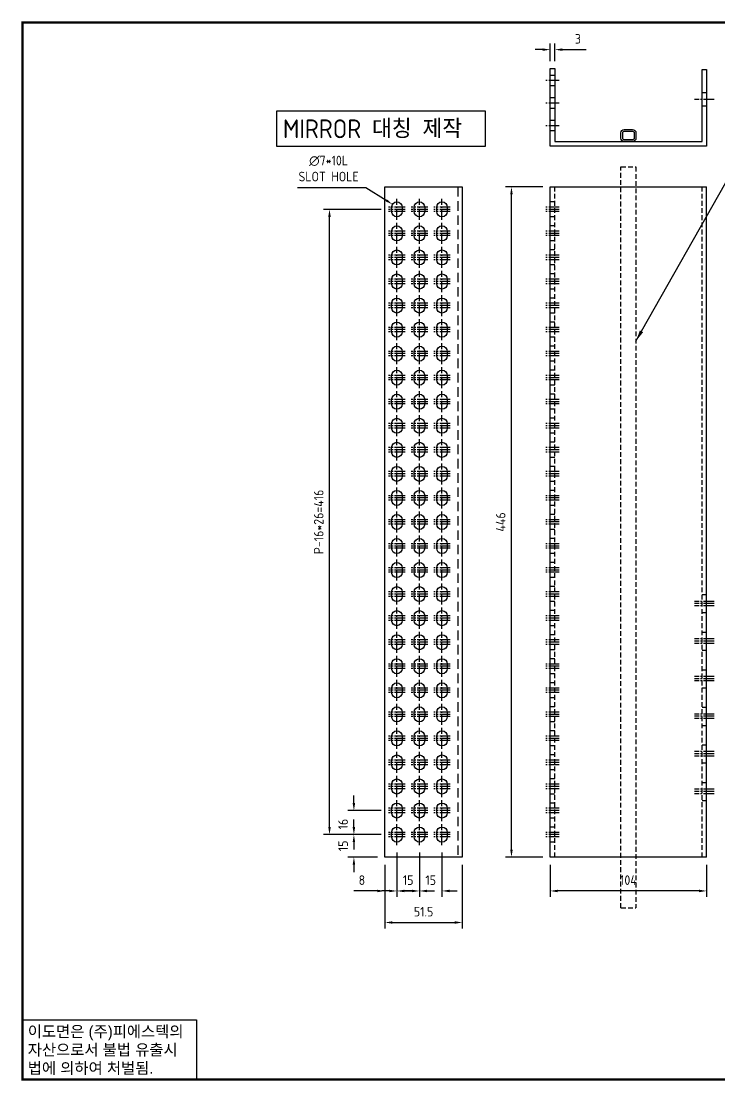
# Model space of a CAD drawing. Header units: millimetres. Extents: x 282 to 14566, y -4134 to 5341.
# Drawn here: x 10669 to 11133, y -353 to 352 of the extents above; entities that cross this region are included whole.
import ezdxf
from ezdxf.enums import TextEntityAlignment as Align

# ---------------------------------------------------------------- set-up
doc = ezdxf.new("R2010")
doc.units = ezdxf.units.MM
for name, pattern in [('CENTER1', [10, 7, -1, 1, -1]), ('HIDDEN', [9.525, 6.35, -3.175]), ('HIDDEN2', [4.7625, 3.175, -1.5875])]:
    doc.linetypes.add(name, pattern=pattern)
doc.layers.add('FORMAT-1', color=7, linetype='Continuous')
doc.styles.add('h1', font='')
doc.styles.add('HAN', font='')
doc.styles.get("Standard").update_dxf_attribs({"font": 'ISOCP.SHX', "bigfont": 'WHGTXT.SHX'})
doc.styles.get('h1').set_extended_font_data('New Gulim')
doc.styles.get('HAN').set_extended_font_data('GulimChe')
doc.dimstyles.new('PS-2', dxfattribs={"dimscale": 2, "dimtxt": 3.2, "dimasz": 2.5, "dimexe": 2, "dimexo": 2.5, "dimgap": 2, "dimtad": 1, "dimtoh": 1, "dimrnd": 0.05, "dimzin": 12, "dimdsep": 46, "dimtxsty": 'Standard', "dimcen": 0, "dimclrt": 2, "dimazin": 3, "dimtfac": 1, "dimtofl": 0, "dimtmove": 0, "dimatfit": 3, "dimfxl": 0, "dimtolj": 1, "dimtzin": 0, "dimarcsym": 0})
doc.dimstyles.new('PS-3', dxfattribs={"dimscale": 3, "dimtxt": 3.2, "dimasz": 2.5, "dimexe": 2, "dimexo": 2.5, "dimgap": 2, "dimtad": 1, "dimtoh": 1, "dimrnd": 0.05, "dimzin": 12, "dimdsep": 46, "dimtxsty": 'Standard', "dimcen": 0, "dimclrt": 2, "dimazin": 3, "dimtfac": 1, "dimtofl": 0, "dimtmove": 0, "dimatfit": 3, "dimfxl": 0, "dimtolj": 1, "dimtzin": 0, "dimarcsym": 0})

# ---------------------------------------------------------------- blocks, each defined once
blk = doc.blocks.new('*D1601')
at = {"color": 0, "lineweight": -2}
for p, q in [((10933.71, -201.35), (10933.71, -230.84)), ((10948.71, -201.35), (10948.71, -230.84)), ((10928.71, -226.84), (10923.71, -226.84)), ((10953.71, -226.84), (10958.71, -226.84))]:
    blk.add_line(p, q, dxfattribs=at)
at = {"color": 0}
for points in [[(10928.71, -226.01), (10928.71, -227.68), (10933.71, -226.84)], [(10953.71, -226.01), (10953.71, -227.68), (10948.71, -226.84)]]:
    blk.add_solid(points, dxfattribs=at)
at = {"layer": 'DEFPOINTS', "color": 0}
for p in [(10933.71, -196.35), (10948.71, -196.35), (10933.71, -226.84)]:
    blk.add_point(p, dxfattribs=at)
at = {"color": 2, "insert": (10941.21, -219.64), "char_height": 6.4, "attachment_point": 5}
blk.add_mtext('\\A1;15', dxfattribs=at)
blk = doc.blocks.new('*D1602')
at = {"color": 0, "lineweight": -2}
for p, q in [((10918.71, -201.35), (10918.71, -230.84)), ((10933.71, -201.35), (10933.71, -230.84)), ((10913.71, -226.84), (10908.71, -226.84)), ((10938.71, -226.84), (10943.71, -226.84))]:
    blk.add_line(p, q, dxfattribs=at)
at = {"color": 0}
for points in [[(10913.71, -226.01), (10913.71, -227.68), (10918.71, -226.84)], [(10938.71, -226.01), (10938.71, -227.68), (10933.71, -226.84)]]:
    blk.add_solid(points, dxfattribs=at)
at = {"layer": 'DEFPOINTS', "color": 0}
for p in [(10918.71, -196.35), (10933.71, -196.35), (10918.71, -226.84)]:
    blk.add_point(p, dxfattribs=at)
at = {"color": 2, "insert": (10926.21, -219.64), "char_height": 6.4, "attachment_point": 5}
blk.add_mtext('\\A1;15', dxfattribs=at)
blk = doc.blocks.new('*D1603')
at = {"color": 0, "lineweight": -2}
for p, q in [((10910.71, -209.35), (10910.71, -251.83)), ((10962.21, -209.35), (10962.21, -251.83)), ((10915.71, -247.83), (10957.21, -247.83))]:
    blk.add_line(p, q, dxfattribs=at)
at = {"color": 0}
for points in [[(10915.71, -246.99), (10915.71, -248.66), (10910.71, -247.83)], [(10957.21, -246.99), (10957.21, -248.66), (10962.21, -247.83)]]:
    blk.add_solid(points, dxfattribs=at)
at = {"layer": 'DEFPOINTS', "color": 0}
for p in [(10910.71, -204.35), (10962.21, -204.35), (10962.21, -247.83)]:
    blk.add_point(p, dxfattribs=at)
at = {"color": 2, "insert": (10936.46, -240.63), "char_height": 6.4, "attachment_point": 5}
blk.add_mtext('\\A1;51.5', dxfattribs=at)
blk = doc.blocks.new('*D1578')
at = {"color": 0, "lineweight": -2}
for p, q in [((10890.11, -184.35), (10890.11, -179.35)), ((10908.21, -189.35), (10886.11, -189.35)), ((10905.71, -204.35), (10886.11, -204.35)), ((10890.11, -209.35), (10890.11, -214.35))]:
    blk.add_line(p, q, dxfattribs=at)
at = {"color": 0}
for points in [[(10889.27, -184.35), (10890.94, -184.35), (10890.11, -189.35)], [(10889.27, -209.35), (10890.94, -209.35), (10890.11, -204.35)]]:
    blk.add_solid(points, dxfattribs=at)
at = {"layer": 'DEFPOINTS', "color": 0}
for p in [(10890.11, -189.35), (10913.21, -189.35), (10910.71, -204.35)]:
    blk.add_point(p, dxfattribs=at)
at = {"color": 2, "insert": (10882.91, -196.85), "char_height": 6.4, "attachment_point": 5, "rotation": 90}
blk.add_mtext('\\A1;15', dxfattribs=at)
blk = doc.blocks.new('*D1579')
at = {"color": 0, "lineweight": -2}
for p, q in [((10890.11, -168.35), (10890.11, -163.35)), ((10908.21, -173.35), (10886.11, -173.35)), ((10908.21, -189.35), (10886.11, -189.35)), ((10890.11, -194.35), (10890.11, -199.35))]:
    blk.add_line(p, q, dxfattribs=at)
at = {"color": 0}
for points in [[(10889.27, -168.35), (10890.94, -168.35), (10890.11, -173.35)], [(10889.27, -194.35), (10890.94, -194.35), (10890.11, -189.35)]]:
    blk.add_solid(points, dxfattribs=at)
at = {"layer": 'DEFPOINTS', "color": 0}
for p in [(10890.11, -173.35), (10913.21, -173.35), (10913.21, -189.35)]:
    blk.add_point(p, dxfattribs=at)
at = {"color": 2, "insert": (10882.91, -182.35), "char_height": 6.4, "attachment_point": 5, "rotation": 90}
blk.add_mtext('\\A1;16', dxfattribs=at)
blk = doc.blocks.new('*D1580')
at = {"color": 0, "lineweight": -2}
for p, q in [((10908.21, 226.65), (10869.89, 226.65)), ((10873.89, -184.35), (10873.89, 221.65)), ((10908.21, -189.35), (10869.89, -189.35))]:
    blk.add_line(p, q, dxfattribs=at)
at = {"color": 0}
for points in [[(10873.06, 221.65), (10874.73, 221.65), (10873.89, 226.65)], [(10873.06, -184.35), (10874.73, -184.35), (10873.89, -189.35)]]:
    blk.add_solid(points, dxfattribs=at)
at = {"layer": 'DEFPOINTS', "color": 0}
for p in [(10873.89, 226.65), (10913.21, 226.65), (10913.21, -189.35)]:
    blk.add_point(p, dxfattribs=at)
at = {"color": 2, "insert": (10866.69, 18.65), "char_height": 6.4, "attachment_point": 5, "rotation": 90}
blk.add_mtext('\\A1;P-16*26=416', dxfattribs=at)
blk = doc.blocks.new('*D1581')
at = {"color": 0, "lineweight": -2}
for p, q in [((11015.72, 241.65), (10990.92, 241.65)), ((10994.92, -199.35), (10994.92, 236.65)), ((11015.72, -204.35), (10990.92, -204.35))]:
    blk.add_line(p, q, dxfattribs=at)
at = {"color": 0}
for points in [[(10994.09, 236.65), (10995.76, 236.65), (10994.92, 241.65)], [(10994.09, -199.35), (10995.76, -199.35), (10994.92, -204.35)]]:
    blk.add_solid(points, dxfattribs=at)
at = {"layer": 'DEFPOINTS', "color": 0}
for p in [(10994.92, 241.65), (11020.72, 241.65), (11020.72, -204.35)]:
    blk.add_point(p, dxfattribs=at)
at = {"color": 2, "insert": (10987.72, 18.65), "char_height": 6.4, "attachment_point": 5, "rotation": 90}
blk.add_mtext('\\A1;446', dxfattribs=at)
blk = doc.blocks.new('*D1582')
at = {"color": 0, "lineweight": -2}
for p, q in [((11020.72, -209.35), (11020.72, -230.84)), ((11124.72, -209.35), (11124.72, -230.84)), ((11119.72, -226.84), (11025.72, -226.84))]:
    blk.add_line(p, q, dxfattribs=at)
at = {"color": 0}
for points in [[(11025.72, -226.01), (11025.72, -227.68), (11020.72, -226.84)], [(11119.72, -226.01), (11119.72, -227.68), (11124.72, -226.84)]]:
    blk.add_solid(points, dxfattribs=at)
at = {"layer": 'DEFPOINTS', "color": 0}
for p in [(11020.72, -204.35), (11124.72, -204.35), (11020.72, -226.84)]:
    blk.add_point(p, dxfattribs=at)
at = {"color": 2, "insert": (11072.72, -219.64), "char_height": 6.4, "attachment_point": 5}
blk.add_mtext('\\A1;104', dxfattribs=at)
blk = doc.blocks.new('*D1588')
at = {"color": 0, "lineweight": -2}
for p, q in [((10852.51, 241.28), (10898.02, 241.28)), ((10898.02, 241.28), (10911.53, 232.71))]:
    blk.add_line(p, q, dxfattribs=at)
at = {"color": 0}
blk.add_solid([(10911.97, 233.41), (10911.08, 232), (10915.75, 230.03)], dxfattribs=at)
at = {"layer": 'DEFPOINTS', "color": 0}
for p in [(10915.75, 230.03), (10921.66, 226.28)]:
    blk.add_point(p, dxfattribs=at)
at = {"color": 2, "insert": (10873.26, 253.81), "char_height": 6.4, "attachment_point": 5}
blk.add_mtext('\\A1;∅7*10L\\PSLOT HOLE', dxfattribs=at)
blk = doc.blocks.new('*D1577')
at = {"color": 0, "lineweight": -2}
for p, q in [((10918.71, -201.35), (10918.71, -230.84)), ((10910.71, -209.35), (10910.71, -230.84)), ((10905.71, -226.84), (10890.15, -226.84)), ((10923.71, -226.84), (10928.71, -226.84))]:
    blk.add_line(p, q, dxfattribs=at)
at = {"color": 0}
for points in [[(10905.71, -226.01), (10905.71, -227.68), (10910.71, -226.84)], [(10923.71, -226.01), (10923.71, -227.68), (10918.71, -226.84)]]:
    blk.add_solid(points, dxfattribs=at)
at = {"layer": 'DEFPOINTS', "color": 0}
for p in [(10918.71, -196.35), (10910.71, -204.35), (10910.71, -226.84)]:
    blk.add_point(p, dxfattribs=at)
at = {"color": 2, "insert": (10895.43, -219.64), "char_height": 6.4, "attachment_point": 5}
blk.add_mtext('\\A1;8', dxfattribs=at)
blk = doc.blocks.new('t3')
for p, q in [((0, 15.88), (46.25, 15.88)), ((0, 15.88), (0, 0)), ((46.25, 15.88), (46.25, 0)), ((0, 0), (46.25, 0))]:
    blk.add_line(p, q)
at = {"color": 1, "style": 'h1'}
for s, p in [('이도면은 (주)피에스텍의', (1.4, 11.29)), ('자산으로서 불법 유출시', (1.4, 6.41)), ('법에 의하여 처벌됨.', (1.4, 1.52))]:
    blk.add_text(s, height=3, dxfattribs=at).set_placement(p)
blk = doc.blocks.new('format-3')
at = {"layer": 'FORMAT-1', "const_width": 0.7}
blk.add_lwpolyline([(13, 5), (13, 286.3), (414.5, 286.3), (414.5, 5)], close=True, dxfattribs=at)
blk.add_blockref('t3', (13, 5))
at = {"style": 'HAN'}
for tag, height, p in [('MODEL-NAME', 3, (386.1, 31.53)), ('SCALE', 2.7, (320.81, 26.29)), ('PART-NAME', 3, (386.1, 26.29)), ('PART-NO', 3, (386.1, 21.01)), ('DRA-BY', 3, (260.72, 19.44)), ('CH-BY', 3, (277.21, 19.44)), ('APP-BY', 3, (293.7, 19.44)), ('DRA-DATE', 2.5, (260.72, 7.47)), ('CH-DATE', 2.5, (277.21, 7.47)), ('APP-DATE', 2.5, (293.7, 7.47)), ('관련업체', 3, (333.52, 9.26))]:
    blk.add_attdef(tag, text='', height=height, dxfattribs=at).set_placement(p, align=Align.MIDDLE_CENTER)
blk = doc.blocks.new('*D1624')
at = {"color": 0, "lineweight": -2}
for p, q in [((11015.72, 332.91), (11010.72, 332.91)), ((11020.72, 325.29), (11020.72, 336.91)), ((11023.72, 325.29), (11023.72, 336.91)), ((11028.72, 332.91), (11044.55, 332.91))]:
    blk.add_line(p, q, dxfattribs=at)
at = {"color": 0}
for points in [[(11015.72, 333.75), (11015.72, 332.08), (11020.72, 332.91)], [(11028.72, 333.75), (11028.72, 332.08), (11023.72, 332.91)]]:
    blk.add_solid(points, dxfattribs=at)
at = {"layer": 'DEFPOINTS', "color": 0}
for p in [(11023.72, 332.91), (11020.72, 320.29), (11023.72, 320.29)]:
    blk.add_point(p, dxfattribs=at)
at = {"color": 2, "insert": (11039.13, 340.11), "char_height": 6.4, "attachment_point": 5}
blk.add_mtext('\\A1;3', dxfattribs=at)

msp = doc.modelspace()

# ---------------------------------------------------------------- linework, layer by layer
at = {"color": 1, "linetype": 'CENTER1'}
for p, q in [((11026.72, 312.288), (11017.72, 312.288)), ((11026.72, 297.288), (11017.72, 297.288)), ((11129.72, 299.788), (11116.72, 299.788)), ((11026.72, 282.288), (11017.72, 282.288)), ((10918.706, 219.654), (10918.706, 233.654)), ((10933.706, 219.654), (10933.706, 233.654)), ((10948.706, 219.654), (10948.706, 233.654)), ((10924.206, 228.154), (10913.206, 228.154)), ((10924.206, 226.654), (10913.206, 226.654)), ((10939.206, 228.154), (10928.206, 228.154)), ((10939.206, 226.654), (10928.206, 226.654)), ((10954.206, 228.154), (10943.206, 228.154)), ((10954.206, 226.654), (10943.206, 226.654)), ((11026.72, 228.154), (11017.72, 228.154)), ((11026.72, 226.654), (11017.72, 226.654)), ((10924.206, 225.154), (10913.206, 225.154)), ((10939.206, 225.154), (10928.206, 225.154)), ((10954.206, 225.154), (10943.206, 225.154)), ((11026.72, 225.154), (11017.72, 225.154)), ((10924.206, 212.154), (10913.206, 212.154)), ((10918.706, 203.654), (10918.706, 217.654)), ((10939.206, 212.154), (10928.206, 212.154)), ((10933.706, 203.654), (10933.706, 217.654)), ((10954.206, 212.154), (10943.206, 212.154)), ((10948.706, 203.654), (10948.706, 217.654)), ((11026.72, 212.154), (11017.72, 212.154)), ((10924.206, 210.654), (10913.206, 210.654)), ((10924.206, 209.154), (10913.206, 209.154)), ((10939.206, 210.654), (10928.206, 210.654)), ((10939.206, 209.154), (10928.206, 209.154)), ((10954.206, 210.654), (10943.206, 210.654)), ((10954.206, 209.154), (10943.206, 209.154)), ((11026.72, 210.654), (11017.72, 210.654)), ((11026.72, 209.154), (11017.72, 209.154)), ((10918.706, 187.654), (10918.706, 201.654)), ((10933.706, 187.654), (10933.706, 201.654)), ((10948.706, 187.654), (10948.706, 201.654)), ((10924.206, 196.154), (10913.206, 196.154)), ((10924.206, 194.654), (10913.206, 194.654)), ((10924.206, 193.154), (10913.206, 193.154)), ((10939.206, 196.154), (10928.206, 196.154)), ((10939.206, 194.654), (10928.206, 194.654)), ((10939.206, 193.154), (10928.206, 193.154)), ((10954.206, 196.154), (10943.206, 196.154)), ((10954.206, 194.654), (10943.206, 194.654)), ((10954.206, 193.154), (10943.206, 193.154)), ((11026.72, 196.154), (11017.72, 196.154)), ((11026.72, 194.654), (11017.72, 194.654)), ((11026.72, 193.154), (11017.72, 193.154)), ((10918.706, 171.654), (10918.706, 185.654)), ((10933.706, 171.654), (10933.706, 185.654)), ((10948.706, 171.654), (10948.706, 185.654)), ((10924.206, 180.154), (10913.206, 180.154)), ((10924.206, 178.654), (10913.206, 178.654)), ((10924.206, 177.154), (10913.206, 177.154)), ((10939.206, 180.154), (10928.206, 180.154)), ((10939.206, 178.654), (10928.206, 178.654)), ((10939.206, 177.154), (10928.206, 177.154)), ((10954.206, 180.154), (10943.206, 180.154)), ((10954.206, 178.654), (10943.206, 178.654)), ((10954.206, 177.154), (10943.206, 177.154)), ((11026.72, 180.154), (11017.72, 180.154)), ((11026.72, 178.654), (11017.72, 178.654)), ((11026.72, 177.154), (11017.72, 177.154)), ((10918.706, 155.654), (10918.706, 169.654)), ((10933.706, 155.654), (10933.706, 169.654)), ((10948.706, 155.654), (10948.706, 169.654)), ((10924.206, 164.154), (10913.206, 164.154)), ((10924.206, 162.654), (10913.206, 162.654)), ((10939.206, 164.154), (10928.206, 164.154)), ((10939.206, 162.654), (10928.206, 162.654)), ((10954.206, 164.154), (10943.206, 164.154)), ((10954.206, 162.654), (10943.206, 162.654)), ((11026.72, 164.154), (11017.72, 164.154)), ((11026.72, 162.654), (11017.72, 162.654)), ((10924.206, 161.154), (10913.206, 161.154)), ((10939.206, 161.154), (10928.206, 161.154)), ((10954.206, 161.154), (10943.206, 161.154)), ((11026.72, 161.154), (11017.72, 161.154)), ((10924.206, 148.154), (10913.206, 148.154)), ((10918.706, 139.654), (10918.706, 153.654)), ((10939.206, 148.154), (10928.206, 148.154)), ((10933.706, 139.654), (10933.706, 153.654)), ((10954.206, 148.154), (10943.206, 148.154)), ((10948.706, 139.654), (10948.706, 153.654)), ((11026.72, 148.154), (11017.72, 148.154)), ((10924.206, 146.654), (10913.206, 146.654)), ((10924.206, 145.154), (10913.206, 145.154)), ((10939.206, 146.654), (10928.206, 146.654)), ((10939.206, 145.154), (10928.206, 145.154)), ((10954.206, 146.654), (10943.206, 146.654)), ((10954.206, 145.154), (10943.206, 145.154)), ((11026.72, 146.654), (11017.72, 146.654)), ((11026.72, 145.154), (11017.72, 145.154)), ((10918.706, 123.654), (10918.706, 137.654)), ((10933.706, 123.654), (10933.706, 137.654)), ((10948.706, 123.654), (10948.706, 137.654)), ((10924.206, 132.154), (10913.206, 132.154)), ((10924.206, 130.654), (10913.206, 130.654)), ((10924.206, 129.154), (10913.206, 129.154)), ((10939.206, 132.154), (10928.206, 132.154)), ((10939.206, 130.654), (10928.206, 130.654)), ((10939.206, 129.154), (10928.206, 129.154)), ((10954.206, 132.154), (10943.206, 132.154)), ((10954.206, 130.654), (10943.206, 130.654)), ((10954.206, 129.154), (10943.206, 129.154)), ((11026.72, 132.154), (11017.72, 132.154)), ((11026.72, 130.654), (11017.72, 130.654)), ((11026.72, 129.154), (11017.72, 129.154)), ((10918.706, 107.654), (10918.706, 121.654)), ((10933.706, 107.654), (10933.706, 121.654)), ((10948.706, 107.654), (10948.706, 121.654)), ((10924.206, 116.154), (10913.206, 116.154)), ((10924.206, 114.654), (10913.206, 114.654)), ((10924.206, 113.154), (10913.206, 113.154)), ((10939.206, 116.154), (10928.206, 116.154)), ((10939.206, 114.654), (10928.206, 114.654)), ((10939.206, 113.154), (10928.206, 113.154)), ((10954.206, 116.154), (10943.206, 116.154)), ((10954.206, 114.654), (10943.206, 114.654)), ((10954.206, 113.154), (10943.206, 113.154)), ((11026.72, 116.154), (11017.72, 116.154)), ((11026.72, 114.654), (11017.72, 114.654)), ((11026.72, 113.154), (11017.72, 113.154)), ((10924.206, 100.154), (10913.206, 100.154)), ((10918.706, 91.654), (10918.706, 105.654)), ((10939.206, 100.154), (10928.206, 100.154)), ((10933.706, 91.654), (10933.706, 105.654)), ((10954.206, 100.154), (10943.206, 100.154)), ((10948.706, 91.654), (10948.706, 105.654)), ((11026.72, 100.154), (11017.72, 100.154)), ((10924.206, 98.654), (10913.206, 98.654)), ((10924.206, 97.154), (10913.206, 97.154)), ((10939.206, 98.654), (10928.206, 98.654)), ((10939.206, 97.154), (10928.206, 97.154)), ((10954.206, 98.654), (10943.206, 98.654)), ((10954.206, 97.154), (10943.206, 97.154)), ((11026.72, 98.654), (11017.72, 98.654)), ((11026.72, 97.154), (11017.72, 97.154)), ((10918.706, 75.654), (10918.706, 89.654)), ((10933.706, 75.654), (10933.706, 89.654)), ((10948.706, 75.654), (10948.706, 89.654)), ((10924.206, 84.154), (10913.206, 84.154)), ((10924.206, 82.654), (10913.206, 82.654)), ((10924.206, 81.154), (10913.206, 81.154)), ((10939.206, 84.154), (10928.206, 84.154)), ((10939.206, 82.654), (10928.206, 82.654)), ((10939.206, 81.154), (10928.206, 81.154)), ((10954.206, 84.154), (10943.206, 84.154)), ((10954.206, 82.654), (10943.206, 82.654)), ((10954.206, 81.154), (10943.206, 81.154)), ((11026.72, 84.154), (11017.72, 84.154)), ((11026.72, 82.654), (11017.72, 82.654)), ((11026.72, 81.154), (11017.72, 81.154)), ((10918.706, 59.654), (10918.706, 73.654)), ((10933.706, 59.654), (10933.706, 73.654)), ((10948.706, 59.654), (10948.706, 73.654)), ((10924.206, 68.154), (10913.206, 68.154)), ((10924.206, 66.654), (10913.206, 66.654)), ((10924.206, 65.154), (10913.206, 65.154)), ((10939.206, 68.154), (10928.206, 68.154)), ((10939.206, 66.654), (10928.206, 66.654)), ((10939.206, 65.154), (10928.206, 65.154)), ((10954.206, 68.154), (10943.206, 68.154)), ((10954.206, 66.654), (10943.206, 66.654)), ((10954.206, 65.154), (10943.206, 65.154)), ((11026.72, 68.154), (11017.72, 68.154)), ((11026.72, 66.654), (11017.72, 66.654)), ((11026.72, 65.154), (11017.72, 65.154)), ((10918.706, 43.654), (10918.706, 57.654)), ((10933.706, 43.654), (10933.706, 57.654)), ((10948.706, 43.654), (10948.706, 57.654)), ((10924.206, 52.154), (10913.206, 52.154)), ((10924.206, 50.654), (10913.206, 50.654)), ((10939.206, 52.154), (10928.206, 52.154)), ((10939.206, 50.654), (10928.206, 50.654)), ((10954.206, 52.154), (10943.206, 52.154)), ((10954.206, 50.654), (10943.206, 50.654)), ((11026.72, 52.154), (11017.72, 52.154)), ((11026.72, 50.654), (11017.72, 50.654)), ((10924.206, 49.154), (10913.206, 49.154)), ((10939.206, 49.154), (10928.206, 49.154)), ((10954.206, 49.154), (10943.206, 49.154)), ((11026.72, 49.154), (11017.72, 49.154)), ((10924.206, 36.154), (10913.206, 36.154)), ((10918.706, 27.654), (10918.706, 41.654)), ((10939.206, 36.154), (10928.206, 36.154)), ((10933.706, 27.654), (10933.706, 41.654)), ((10954.206, 36.154), (10943.206, 36.154)), ((10948.706, 27.654), (10948.706, 41.654)), ((11026.72, 36.154), (11017.72, 36.154)), ((10924.206, 34.654), (10913.206, 34.654)), ((10924.206, 33.154), (10913.206, 33.154)), ((10939.206, 34.654), (10928.206, 34.654)), ((10939.206, 33.154), (10928.206, 33.154)), ((10954.206, 34.654), (10943.206, 34.654)), ((10954.206, 33.154), (10943.206, 33.154)), ((11026.72, 34.654), (11017.72, 34.654)), ((11026.72, 33.154), (11017.72, 33.154)), ((10918.706, 11.654), (10918.706, 25.654)), ((10933.706, 11.654), (10933.706, 25.654)), ((10948.706, 11.654), (10948.706, 25.654)), ((10924.206, 20.154), (10913.206, 20.154)), ((10924.206, 18.654), (10913.206, 18.654)), ((10924.206, 17.154), (10913.206, 17.154)), ((10939.206, 20.154), (10928.206, 20.154)), ((10939.206, 18.654), (10928.206, 18.654)), ((10939.206, 17.154), (10928.206, 17.154)), ((10954.206, 20.154), (10943.206, 20.154)), ((10954.206, 18.654), (10943.206, 18.654)), ((10954.206, 17.154), (10943.206, 17.154)), ((11026.72, 20.154), (11017.72, 20.154)), ((11026.72, 18.654), (11017.72, 18.654)), ((11026.72, 17.154), (11017.72, 17.154)), ((10918.706, -4.346), (10918.706, 9.654)), ((10933.706, -4.346), (10933.706, 9.654)), ((10948.706, -4.346), (10948.706, 9.654)), ((10924.206, 4.154), (10913.206, 4.154)), ((10924.206, 2.654), (10913.206, 2.654)), ((10924.206, 1.154), (10913.206, 1.154)), ((10939.206, 4.154), (10928.206, 4.154)), ((10939.206, 2.654), (10928.206, 2.654)), ((10939.206, 1.154), (10928.206, 1.154)), ((10954.206, 4.154), (10943.206, 4.154)), ((10954.206, 2.654), (10943.206, 2.654)), ((10954.206, 1.154), (10943.206, 1.154)), ((11026.72, 4.154), (11017.72, 4.154)), ((11026.72, 2.654), (11017.72, 2.654)), ((11026.72, 1.154), (11017.72, 1.154)), ((10918.706, -20.346), (10918.706, -6.346)), ((10933.706, -20.346), (10933.706, -6.346)), ((10948.706, -20.346), (10948.706, -6.346)), ((10924.206, -11.846), (10913.206, -11.846)), ((10924.206, -13.346), (10913.206, -13.346)), ((10939.206, -11.846), (10928.206, -11.846)), ((10939.206, -13.346), (10928.206, -13.346)), ((10954.206, -11.846), (10943.206, -11.846)), ((10954.206, -13.346), (10943.206, -13.346)), ((11026.72, -11.846), (11017.72, -11.846)), ((11026.72, -13.346), (11017.72, -13.346)), ((10924.206, -14.846), (10913.206, -14.846)), ((10939.206, -14.846), (10928.206, -14.846)), ((10954.206, -14.846), (10943.206, -14.846)), ((11026.72, -14.846), (11017.72, -14.846)), ((10924.206, -27.846), (10913.206, -27.846)), ((10918.706, -36.346), (10918.706, -22.346)), ((10939.206, -27.846), (10928.206, -27.846)), ((10933.706, -36.346), (10933.706, -22.346)), ((10954.206, -27.846), (10943.206, -27.846)), ((10948.706, -36.346), (10948.706, -22.346)), ((11026.72, -27.846), (11017.72, -27.846)), ((10924.206, -29.346), (10913.206, -29.346)), ((10924.206, -30.846), (10913.206, -30.846)), ((10939.206, -29.346), (10928.206, -29.346)), ((10939.206, -30.846), (10928.206, -30.846)), ((10954.206, -29.346), (10943.206, -29.346)), ((10954.206, -30.846), (10943.206, -30.846)), ((11026.72, -29.346), (11017.72, -29.346)), ((11026.72, -30.846), (11017.72, -30.846)), ((11129.72, -34.146), (11116.72, -34.146)), ((10918.706, -52.346), (10918.706, -38.346)), ((10933.706, -52.346), (10933.706, -38.346)), ((10948.706, -52.346), (10948.706, -38.346)), ((11129.72, -35.646), (11116.72, -35.646)), ((11129.72, -37.146), (11116.72, -37.146)), ((10924.206, -43.846), (10913.206, -43.846)), ((10924.206, -45.346), (10913.206, -45.346)), ((10924.206, -46.846), (10913.206, -46.846)), ((10939.206, -43.846), (10928.206, -43.846)), ((10939.206, -45.346), (10928.206, -45.346)), ((10939.206, -46.846), (10928.206, -46.846)), ((10954.206, -43.846), (10943.206, -43.846)), ((10954.206, -45.346), (10943.206, -45.346)), ((10954.206, -46.846), (10943.206, -46.846)), ((11026.72, -43.846), (11017.72, -43.846)), ((11026.72, -45.346), (11017.72, -45.346)), ((11026.72, -46.846), (11017.72, -46.846)), ((10918.706, -68.346), (10918.706, -54.346)), ((10933.706, -68.346), (10933.706, -54.346)), ((10948.706, -68.346), (10948.706, -54.346)), ((10924.206, -59.846), (10913.206, -59.846)), ((10924.206, -61.346), (10913.206, -61.346)), ((10924.206, -62.846), (10913.206, -62.846)), ((10939.206, -59.846), (10928.206, -59.846)), ((10939.206, -61.346), (10928.206, -61.346)), ((10939.206, -62.846), (10928.206, -62.846)), ((10954.206, -59.846), (10943.206, -59.846)), ((10954.206, -61.346), (10943.206, -61.346)), ((10954.206, -62.846), (10943.206, -62.846)), ((11026.72, -59.846), (11017.72, -59.846)), ((11026.72, -61.346), (11017.72, -61.346)), ((11026.72, -62.846), (11017.72, -62.846)), ((11129.72, -59.146), (11116.72, -59.146)), ((11129.72, -60.646), (11116.72, -60.646)), ((11129.72, -62.146), (11116.72, -62.146)), ((10918.706, -84.346), (10918.706, -70.346)), ((10933.706, -84.346), (10933.706, -70.346)), ((10948.706, -84.346), (10948.706, -70.346)), ((10924.206, -75.846), (10913.206, -75.846)), ((10924.206, -77.346), (10913.206, -77.346)), ((10939.206, -75.846), (10928.206, -75.846)), ((10939.206, -77.346), (10928.206, -77.346)), ((10954.206, -75.846), (10943.206, -75.846)), ((10954.206, -77.346), (10943.206, -77.346)), ((11026.72, -75.846), (11017.72, -75.846)), ((11026.72, -77.346), (11017.72, -77.346)), ((10924.206, -78.846), (10913.206, -78.846)), ((10939.206, -78.846), (10928.206, -78.846)), ((10954.206, -78.846), (10943.206, -78.846)), ((11026.72, -78.846), (11017.72, -78.846)), ((11129.72, -84.146), (11116.72, -84.146)), ((10918.706, -100.346), (10918.706, -86.346)), ((10933.706, -100.346), (10933.706, -86.346)), ((10948.706, -100.346), (10948.706, -86.346)), ((11129.72, -85.646), (11116.72, -85.646)), ((11129.72, -87.146), (11116.72, -87.146)), ((10924.206, -91.846), (10913.206, -91.846)), ((10924.206, -93.346), (10913.206, -93.346)), ((10924.206, -94.846), (10913.206, -94.846)), ((10939.206, -91.846), (10928.206, -91.846)), ((10939.206, -93.346), (10928.206, -93.346)), ((10939.206, -94.846), (10928.206, -94.846)), ((10954.206, -91.846), (10943.206, -91.846)), ((10954.206, -93.346), (10943.206, -93.346)), ((10954.206, -94.846), (10943.206, -94.846)), ((11026.72, -91.846), (11017.72, -91.846)), ((11026.72, -93.346), (11017.72, -93.346)), ((11026.72, -94.846), (11017.72, -94.846)), ((10918.706, -116.346), (10918.706, -102.346)), ((10933.706, -116.346), (10933.706, -102.346)), ((10948.706, -116.346), (10948.706, -102.346)), ((10924.206, -107.846), (10913.206, -107.846)), ((10924.206, -109.346), (10913.206, -109.346)), ((10924.206, -110.846), (10913.206, -110.846)), ((10939.206, -107.846), (10928.206, -107.846)), ((10939.206, -109.346), (10928.206, -109.346)), ((10939.206, -110.846), (10928.206, -110.846)), ((10954.206, -107.846), (10943.206, -107.846)), ((10954.206, -109.346), (10943.206, -109.346)), ((10954.206, -110.846), (10943.206, -110.846)), ((11026.72, -107.846), (11017.72, -107.846)), ((11026.72, -109.346), (11017.72, -109.346)), ((11026.72, -110.846), (11017.72, -110.846)), ((11129.72, -109.146), (11116.72, -109.146)), ((11129.72, -110.646), (11116.72, -110.646)), ((11129.72, -112.146), (11116.72, -112.146)), ((10918.706, -132.346), (10918.706, -118.346)), ((10933.706, -132.346), (10933.706, -118.346)), ((10948.706, -132.346), (10948.706, -118.346)), ((10924.206, -123.846), (10913.206, -123.846)), ((10924.206, -125.346), (10913.206, -125.346)), ((10924.206, -126.846), (10913.206, -126.846)), ((10939.206, -123.846), (10928.206, -123.846)), ((10939.206, -125.346), (10928.206, -125.346)), ((10939.206, -126.846), (10928.206, -126.846)), ((10954.206, -123.846), (10943.206, -123.846)), ((10954.206, -125.346), (10943.206, -125.346)), ((10954.206, -126.846), (10943.206, -126.846)), ((11026.72, -123.846), (11017.72, -123.846)), ((11026.72, -125.346), (11017.72, -125.346)), ((11026.72, -126.846), (11017.72, -126.846)), ((10924.206, -139.846), (10913.206, -139.846)), ((10918.706, -148.346), (10918.706, -134.346)), ((10939.206, -139.846), (10928.206, -139.846)), ((10933.706, -148.346), (10933.706, -134.346)), ((10954.206, -139.846), (10943.206, -139.846)), ((10948.706, -148.346), (10948.706, -134.346)), ((11026.72, -139.846), (11017.72, -139.846)), ((11129.72, -134.146), (11116.72, -134.146)), ((11129.72, -135.646), (11116.72, -135.646)), ((11129.72, -137.146), (11116.72, -137.146)), ((10924.206, -141.346), (10913.206, -141.346)), ((10924.206, -142.846), (10913.206, -142.846)), ((10939.206, -141.346), (10928.206, -141.346)), ((10939.206, -142.846), (10928.206, -142.846)), ((10954.206, -141.346), (10943.206, -141.346)), ((10954.206, -142.846), (10943.206, -142.846)), ((11026.72, -141.346), (11017.72, -141.346)), ((11026.72, -142.846), (11017.72, -142.846)), ((10918.706, -164.346), (10918.706, -150.346)), ((10933.706, -164.346), (10933.706, -150.346)), ((10948.706, -164.346), (10948.706, -150.346)), ((10924.206, -155.846), (10913.206, -155.846)), ((10924.206, -157.346), (10913.206, -157.346)), ((10924.206, -158.846), (10913.206, -158.846)), ((10939.206, -155.846), (10928.206, -155.846)), ((10939.206, -157.346), (10928.206, -157.346)), ((10939.206, -158.846), (10928.206, -158.846)), ((10954.206, -155.846), (10943.206, -155.846)), ((10954.206, -157.346), (10943.206, -157.346)), ((10954.206, -158.846), (10943.206, -158.846)), ((11026.72, -155.846), (11017.72, -155.846)), ((11026.72, -157.346), (11017.72, -157.346)), ((11026.72, -158.846), (11017.72, -158.846)), ((11129.72, -159.146), (11116.72, -159.146)), ((11129.72, -160.646), (11116.72, -160.646)), ((11129.72, -162.146), (11116.72, -162.146)), ((10918.706, -180.346), (10918.706, -166.346)), ((10933.706, -180.346), (10933.706, -166.346)), ((10948.706, -180.346), (10948.706, -166.346)), ((10924.206, -171.846), (10913.206, -171.846)), ((10924.206, -173.346), (10913.206, -173.346)), ((10924.206, -174.846), (10913.206, -174.846)), ((10939.206, -171.846), (10928.206, -171.846)), ((10939.206, -173.346), (10928.206, -173.346)), ((10939.206, -174.846), (10928.206, -174.846)), ((10954.206, -171.846), (10943.206, -171.846)), ((10954.206, -173.346), (10943.206, -173.346)), ((10954.206, -174.846), (10943.206, -174.846)), ((11026.72, -171.846), (11017.72, -171.846)), ((11026.72, -173.346), (11017.72, -173.346)), ((11026.72, -174.846), (11017.72, -174.846)), ((10918.706, -196.346), (10918.706, -182.346)), ((10933.706, -196.346), (10933.706, -182.346)), ((10948.706, -196.346), (10948.706, -182.346)), ((10924.206, -187.846), (10913.206, -187.846)), ((10924.206, -189.346), (10913.206, -189.346)), ((10939.206, -187.846), (10928.206, -187.846)), ((10939.206, -189.346), (10928.206, -189.346)), ((10954.206, -187.846), (10943.206, -187.846)), ((10954.206, -189.346), (10943.206, -189.346)), ((11026.72, -187.846), (11017.72, -187.846)), ((11026.72, -189.346), (11017.72, -189.346)), ((10924.206, -190.846), (10913.206, -190.846)), ((10939.206, -190.846), (10928.206, -190.846)), ((10954.206, -190.846), (10943.206, -190.846)), ((11026.72, -190.846), (11017.72, -190.846))]:
    msp.add_line(p, q, dxfattribs=at)
at = {"color": 2, "linetype": 'HIDDEN2'}
for p, q in [((11023.72, 315.788), (11020.72, 315.788)), ((11023.72, 308.788), (11020.72, 308.788)), ((11124.72, 304.288), (11121.72, 304.288)), ((11023.72, 300.788), (11020.72, 300.788)), ((11023.72, 293.788), (11020.72, 293.788)), ((11124.72, 295.288), (11121.72, 295.288)), ((11023.72, 285.788), (11020.72, 285.788)), ((11023.72, 278.788), (11020.72, 278.788)), ((11067.72, -238.096), (11067.72, 254.904)), ((11067.72, 254.904), (11077.72, 254.904)), ((11077.72, 254.904), (11077.72, -238.096)), ((11023.72, -204.346), (11023.72, 241.654)), ((11121.72, -204.346), (11121.72, 241.654)), ((11023.72, 231.654), (11020.72, 231.654)), ((11023.72, 221.654), (11020.72, 221.654)), ((11023.72, 215.654), (11020.72, 215.654)), ((11023.72, 205.654), (11020.72, 205.654)), ((11023.72, 199.654), (11020.72, 199.654)), ((11023.72, 189.654), (11020.72, 189.654)), ((11023.72, 183.654), (11020.72, 183.654)), ((11023.72, 173.654), (11020.72, 173.654)), ((11023.72, 167.654), (11020.72, 167.654)), ((11023.72, 157.654), (11020.72, 157.654)), ((11023.72, 151.654), (11020.72, 151.654)), ((11023.72, 141.654), (11020.72, 141.654)), ((11023.72, 135.654), (11020.72, 135.654)), ((11023.72, 125.654), (11020.72, 125.654)), ((11023.72, 119.654), (11020.72, 119.654)), ((11023.72, 109.654), (11020.72, 109.654)), ((11023.72, 103.654), (11020.72, 103.654)), ((11023.72, 93.654), (11020.72, 93.654)), ((11023.72, 87.654), (11020.72, 87.654)), ((11023.72, 77.654), (11020.72, 77.654)), ((11023.72, 71.654), (11020.72, 71.654)), ((11023.72, 61.654), (11020.72, 61.654)), ((11023.72, 55.654), (11020.72, 55.654)), ((11023.72, 45.654), (11020.72, 45.654)), ((11023.72, 39.654), (11020.72, 39.654)), ((11023.72, 29.654), (11020.72, 29.654)), ((11023.72, 23.654), (11020.72, 23.654)), ((11023.72, 13.654), (11020.72, 13.654)), ((11023.72, 7.654), (11020.72, 7.654)), ((11023.72, -2.346), (11020.72, -2.346)), ((11023.72, -8.346), (11020.72, -8.346)), ((11023.72, -18.346), (11020.72, -18.346)), ((11023.72, -24.346), (11020.72, -24.346)), ((11023.72, -34.346), (11020.72, -34.346)), ((11121.72, -29.646), (11124.72, -29.646)), ((11023.72, -40.346), (11020.72, -40.346)), ((11121.72, -41.646), (11124.72, -41.646)), ((11023.72, -50.346), (11020.72, -50.346)), ((11023.72, -56.346), (11020.72, -56.346)), ((11121.72, -54.646), (11124.72, -54.646)), ((11023.72, -66.346), (11020.72, -66.346)), ((11121.72, -66.646), (11124.72, -66.646)), ((11023.72, -72.346), (11020.72, -72.346)), ((11023.72, -82.346), (11020.72, -82.346)), ((11121.72, -79.646), (11124.72, -79.646)), ((11023.72, -88.346), (11020.72, -88.346)), ((11121.72, -91.646), (11124.72, -91.646)), ((11023.72, -98.346), (11020.72, -98.346)), ((11023.72, -104.346), (11020.72, -104.346)), ((11121.72, -104.646), (11124.72, -104.646)), ((11023.72, -114.346), (11020.72, -114.346)), ((11121.72, -116.646), (11124.72, -116.646)), ((11023.72, -120.346), (11020.72, -120.346)), ((11023.72, -130.346), (11020.72, -130.346)), ((11121.72, -129.646), (11124.72, -129.646)), ((11023.72, -136.346), (11020.72, -136.346)), ((11023.72, -146.346), (11020.72, -146.346)), ((11121.72, -141.646), (11124.72, -141.646)), ((11023.72, -152.346), (11020.72, -152.346)), ((11121.72, -154.646), (11124.72, -154.646)), ((11023.72, -162.346), (11020.72, -162.346)), ((11023.72, -168.346), (11020.72, -168.346)), ((11121.72, -166.646), (11124.72, -166.646)), ((11023.72, -178.346), (11020.72, -178.346)), ((11023.72, -184.346), (11020.72, -184.346)), ((11023.72, -194.346), (11020.72, -194.346)), ((11067.72, -238.096), (11077.72, -238.096))]:
    msp.add_line(p, q, dxfattribs=at)
at = {"color": 2, "linetype": 'HIDDEN'}
msp.add_line((10959.206, 241.654), (10959.206, -204.346), dxfattribs=at)
at = {"color": 1}
for points in [[(11020.72, 268.788), (11020.72, 320.288), (11023.72, 320.288), (11023.72, 271.788), (11121.72, 271.788), (11121.72, 319.788), (11124.72, 319.788), (11124.72, 268.788)], [(10910.706, 241.654), (10962.206, 241.654), (10962.206, -204.346), (10910.706, -204.346)]]:
    msp.add_lwpolyline(points, close=True, dxfattribs=at)
at = {"color": 2}
msp.add_lwpolyline([(10838.607, 268.797), (10977.647, 268.797), (10977.647, 291.898), (10838.607, 291.898)], close=True, dxfattribs=at)
at = {"color": 0}
for points in [[(11077.72, 277.588), (11077.72, 273.988, -0.4142136), (11075.52, 271.788), (11069.92, 271.788, -0.4142136), (11067.72, 273.988), (11067.72, 277.588, -0.4142136), (11069.92, 279.788), (11075.52, 279.788, -0.4142136)], [(11076.52, 277.588), (11076.52, 273.988, -0.4142136), (11075.52, 272.988), (11069.92, 272.988, -0.4142136), (11068.92, 273.988), (11068.92, 277.588, -0.4142136), (11069.92, 278.588), (11075.52, 278.588, -0.4142136)]]:
    msp.add_lwpolyline(points, format="xyb", close=True, dxfattribs=at)
at = {"color": 1}
for points in [[(11124.72, -204.346), (11020.72, -204.346), (11020.72, 241.654), (11124.72, 241.654)], [(11124.72, -204.346), (11124.72, 241.654)]]:
    msp.add_lwpolyline(points, dxfattribs=at)
for points in [[(10915.206, 225.154), (10915.206, 228.154, -1), (10922.206, 228.154), (10922.206, 225.154, -1)], [(10930.206, 225.154), (10930.206, 228.154, -1), (10937.206, 228.154), (10937.206, 225.154, -1)], [(10945.206, 225.154), (10945.206, 228.154, -1), (10952.206, 228.154), (10952.206, 225.154, -1)], [(10915.206, 209.154), (10915.206, 212.154, -1), (10922.206, 212.154), (10922.206, 209.154, -1)], [(10930.206, 209.154), (10930.206, 212.154, -1), (10937.206, 212.154), (10937.206, 209.154, -1)], [(10945.206, 209.154), (10945.206, 212.154, -1), (10952.206, 212.154), (10952.206, 209.154, -1)], [(10915.206, 193.154), (10915.206, 196.154, -1), (10922.206, 196.154), (10922.206, 193.154, -1)], [(10930.206, 193.154), (10930.206, 196.154, -1), (10937.206, 196.154), (10937.206, 193.154, -1)], [(10945.206, 193.154), (10945.206, 196.154, -1), (10952.206, 196.154), (10952.206, 193.154, -1)], [(10915.206, 177.154), (10915.206, 180.154, -1), (10922.206, 180.154), (10922.206, 177.154, -1)], [(10930.206, 177.154), (10930.206, 180.154, -1), (10937.206, 180.154), (10937.206, 177.154, -1)], [(10945.206, 177.154), (10945.206, 180.154, -1), (10952.206, 180.154), (10952.206, 177.154, -1)], [(10915.206, 161.154), (10915.206, 164.154, -1), (10922.206, 164.154), (10922.206, 161.154, -1)], [(10930.206, 161.154), (10930.206, 164.154, -1), (10937.206, 164.154), (10937.206, 161.154, -1)], [(10945.206, 161.154), (10945.206, 164.154, -1), (10952.206, 164.154), (10952.206, 161.154, -1)], [(10915.206, 145.154), (10915.206, 148.154, -1), (10922.206, 148.154), (10922.206, 145.154, -1)], [(10930.206, 145.154), (10930.206, 148.154, -1), (10937.206, 148.154), (10937.206, 145.154, -1)], [(10945.206, 145.154), (10945.206, 148.154, -1), (10952.206, 148.154), (10952.206, 145.154, -1)], [(10915.206, 129.154), (10915.206, 132.154, -1), (10922.206, 132.154), (10922.206, 129.154, -1)], [(10930.206, 129.154), (10930.206, 132.154, -1), (10937.206, 132.154), (10937.206, 129.154, -1)], [(10945.206, 129.154), (10945.206, 132.154, -1), (10952.206, 132.154), (10952.206, 129.154, -1)], [(10915.206, 113.154), (10915.206, 116.154, -1), (10922.206, 116.154), (10922.206, 113.154, -1)], [(10930.206, 113.154), (10930.206, 116.154, -1), (10937.206, 116.154), (10937.206, 113.154, -1)], [(10945.206, 113.154), (10945.206, 116.154, -1), (10952.206, 116.154), (10952.206, 113.154, -1)], [(10915.206, 97.154), (10915.206, 100.154, -1), (10922.206, 100.154), (10922.206, 97.154, -1)], [(10930.206, 97.154), (10930.206, 100.154, -1), (10937.206, 100.154), (10937.206, 97.154, -1)], [(10945.206, 97.154), (10945.206, 100.154, -1), (10952.206, 100.154), (10952.206, 97.154, -1)], [(10915.206, 81.154), (10915.206, 84.154, -1), (10922.206, 84.154), (10922.206, 81.154, -1)], [(10930.206, 81.154), (10930.206, 84.154, -1), (10937.206, 84.154), (10937.206, 81.154, -1)], [(10945.206, 81.154), (10945.206, 84.154, -1), (10952.206, 84.154), (10952.206, 81.154, -1)], [(10915.206, 65.154), (10915.206, 68.154, -1), (10922.206, 68.154), (10922.206, 65.154, -1)], [(10930.206, 65.154), (10930.206, 68.154, -1), (10937.206, 68.154), (10937.206, 65.154, -1)], [(10945.206, 65.154), (10945.206, 68.154, -1), (10952.206, 68.154), (10952.206, 65.154, -1)], [(10915.206, 49.154), (10915.206, 52.154, -1), (10922.206, 52.154), (10922.206, 49.154, -1)], [(10930.206, 49.154), (10930.206, 52.154, -1), (10937.206, 52.154), (10937.206, 49.154, -1)], [(10945.206, 49.154), (10945.206, 52.154, -1), (10952.206, 52.154), (10952.206, 49.154, -1)], [(10915.206, 33.154), (10915.206, 36.154, -1), (10922.206, 36.154), (10922.206, 33.154, -1)], [(10930.206, 33.154), (10930.206, 36.154, -1), (10937.206, 36.154), (10937.206, 33.154, -1)], [(10945.206, 33.154), (10945.206, 36.154, -1), (10952.206, 36.154), (10952.206, 33.154, -1)], [(10915.206, 17.154), (10915.206, 20.154, -1), (10922.206, 20.154), (10922.206, 17.154, -1)], [(10930.206, 17.154), (10930.206, 20.154, -1), (10937.206, 20.154), (10937.206, 17.154, -1)], [(10945.206, 17.154), (10945.206, 20.154, -1), (10952.206, 20.154), (10952.206, 17.154, -1)], [(10915.206, 1.154), (10915.206, 4.154, -1), (10922.206, 4.154), (10922.206, 1.154, -1)], [(10930.206, 1.154), (10930.206, 4.154, -1), (10937.206, 4.154), (10937.206, 1.154, -1)], [(10945.206, 1.154), (10945.206, 4.154, -1), (10952.206, 4.154), (10952.206, 1.154, -1)], [(10915.206, -14.846), (10915.206, -11.846, -1), (10922.206, -11.846), (10922.206, -14.846, -1)], [(10930.206, -14.846), (10930.206, -11.846, -1), (10937.206, -11.846), (10937.206, -14.846, -1)], [(10945.206, -14.846), (10945.206, -11.846, -1), (10952.206, -11.846), (10952.206, -14.846, -1)], [(10915.206, -30.846), (10915.206, -27.846, -1), (10922.206, -27.846), (10922.206, -30.846, -1)], [(10930.206, -30.846), (10930.206, -27.846, -1), (10937.206, -27.846), (10937.206, -30.846, -1)], [(10945.206, -30.846), (10945.206, -27.846, -1), (10952.206, -27.846), (10952.206, -30.846, -1)], [(10915.206, -46.846), (10915.206, -43.846, -1), (10922.206, -43.846), (10922.206, -46.846, -1)], [(10930.206, -46.846), (10930.206, -43.846, -1), (10937.206, -43.846), (10937.206, -46.846, -1)], [(10945.206, -46.846), (10945.206, -43.846, -1), (10952.206, -43.846), (10952.206, -46.846, -1)], [(10915.206, -62.846), (10915.206, -59.846, -1), (10922.206, -59.846), (10922.206, -62.846, -1)], [(10930.206, -62.846), (10930.206, -59.846, -1), (10937.206, -59.846), (10937.206, -62.846, -1)], [(10945.206, -62.846), (10945.206, -59.846, -1), (10952.206, -59.846), (10952.206, -62.846, -1)], [(10915.206, -78.846), (10915.206, -75.846, -1), (10922.206, -75.846), (10922.206, -78.846, -1)], [(10930.206, -78.846), (10930.206, -75.846, -1), (10937.206, -75.846), (10937.206, -78.846, -1)], [(10945.206, -78.846), (10945.206, -75.846, -1), (10952.206, -75.846), (10952.206, -78.846, -1)], [(10915.206, -94.846), (10915.206, -91.846, -1), (10922.206, -91.846), (10922.206, -94.846, -1)], [(10930.206, -94.846), (10930.206, -91.846, -1), (10937.206, -91.846), (10937.206, -94.846, -1)], [(10945.206, -94.846), (10945.206, -91.846, -1), (10952.206, -91.846), (10952.206, -94.846, -1)], [(10915.206, -110.846), (10915.206, -107.846, -1), (10922.206, -107.846), (10922.206, -110.846, -1)], [(10930.206, -110.846), (10930.206, -107.846, -1), (10937.206, -107.846), (10937.206, -110.846, -1)], [(10945.206, -110.846), (10945.206, -107.846, -1), (10952.206, -107.846), (10952.206, -110.846, -1)], [(10915.206, -126.846), (10915.206, -123.846, -1), (10922.206, -123.846), (10922.206, -126.846, -1)], [(10930.206, -126.846), (10930.206, -123.846, -1), (10937.206, -123.846), (10937.206, -126.846, -1)], [(10945.206, -126.846), (10945.206, -123.846, -1), (10952.206, -123.846), (10952.206, -126.846, -1)], [(10915.206, -142.846), (10915.206, -139.846, -1), (10922.206, -139.846), (10922.206, -142.846, -1)], [(10930.206, -142.846), (10930.206, -139.846, -1), (10937.206, -139.846), (10937.206, -142.846, -1)], [(10945.206, -142.846), (10945.206, -139.846, -1), (10952.206, -139.846), (10952.206, -142.846, -1)], [(10915.206, -158.846), (10915.206, -155.846, -1), (10922.206, -155.846), (10922.206, -158.846, -1)], [(10930.206, -158.846), (10930.206, -155.846, -1), (10937.206, -155.846), (10937.206, -158.846, -1)], [(10945.206, -158.846), (10945.206, -155.846, -1), (10952.206, -155.846), (10952.206, -158.846, -1)], [(10915.206, -174.846), (10915.206, -171.846, -1), (10922.206, -171.846), (10922.206, -174.846, -1)], [(10930.206, -174.846), (10930.206, -171.846, -1), (10937.206, -171.846), (10937.206, -174.846, -1)], [(10945.206, -174.846), (10945.206, -171.846, -1), (10952.206, -171.846), (10952.206, -174.846, -1)], [(10915.206, -190.846), (10915.206, -187.846, -1), (10922.206, -187.846), (10922.206, -190.846, -1)], [(10930.206, -190.846), (10930.206, -187.846, -1), (10937.206, -187.846), (10937.206, -190.846, -1)], [(10945.206, -190.846), (10945.206, -187.846, -1), (10952.206, -187.846), (10952.206, -190.846, -1)]]:
    msp.add_lwpolyline(points, format="xyb", close=True, dxfattribs=at)

# ---------------------------------------------------------------- block references
at = {"xscale": 2.5, "yscale": 2.5, "zscale": 2.5}
msp.add_blockref('format-3', (10637.182, -364.78), dxfattribs=at)

# ---------------------------------------------------------------- texts
at = {"color": 1, "insert": (10842.901, 286.505), "char_height": 12.5, "attachment_point": 1}
msp.add_mtext('MIRROR 대칭 제작', dxfattribs=at)

# ---------------------------------------------------------------- dimensions: what is measured, and where the dimension line sits
for base, p1, p2, picture, middle in [((11023.72, 332.912), (11020.72, 320.288), (11023.72, 320.288), '*D1624', (11039.133, 340.112)), ((10910.706, -226.845), (10918.706, -196.346), (10910.706, -204.346), '*D1577', (10895.426, -219.645)), ((10962.206, -247.828), (10910.706, -204.346), (10962.206, -204.346), '*D1603', (10936.456, -240.628)), ((11020.72, -226.845), (11124.72, -204.346), (11020.72, -204.346), '*D1582', (11072.72, -219.645))]:
    dim = msp.add_linear_dim(base=base, p1=p1, p2=p2, dimstyle='PS-2')
    dim.commit()
    dim.dimension.update_dxf_attribs({"geometry": picture, "text_midpoint": middle})
dim = msp.add_diameter_dim_2p(p1=(10921.661, 226.279), p2=(10915.75, 230.029), text='<>*10L\\PSLOT HOLE', dimstyle='PS-2')
dim.commit()
dim.dimension.update_dxf_attribs({"geometry": '*D1588', "text_midpoint": (10873.265, 241.279), "dimtype": 163})
for base, p1, p2, picture, middle in [((10994.924, 241.654), (11020.72, -204.346), (11020.72, 241.654), '*D1581', (10987.724, 18.654)), ((10890.106, -189.346), (10910.706, -204.346), (10913.206, -189.346), '*D1578', (10882.906, -196.846))]:
    dim = msp.add_linear_dim(base=base, p1=p1, p2=p2, angle=90, dimstyle='PS-2')
    dim.commit()
    dim.dimension.update_dxf_attribs({"geometry": picture, "text_midpoint": middle})
dim = msp.add_linear_dim(base=(10873.892, 226.654), p1=(10913.206, -189.346), p2=(10913.206, 226.654), angle=90, text='P-16*26=<>', dimstyle='PS-2')
dim.commit()
dim.dimension.update_dxf_attribs({"geometry": '*D1580', "text_midpoint": (10866.691, 18.654)})
dim = msp.add_linear_dim(base=(10890.106, -173.346), p1=(10913.206, -189.346), p2=(10913.206, -173.346), angle=90, dimstyle='PS-2', override={"dimtmove": 1})
dim.commit()
dim.dimension.update_dxf_attribs({"geometry": '*D1579', "text_midpoint": (10890.106, -182.346), "dimtype": 160})
for base, p1, p2, picture, middle in [((10918.706, -226.845), (10933.706, -196.346), (10918.706, -196.346), '*D1602', (10926.206, -219.645)), ((10933.706, -226.845), (10948.706, -196.346), (10933.706, -196.346), '*D1601', (10941.206, -219.645))]:
    dim = msp.add_linear_dim(base=base, p1=p1, p2=p2, dimstyle='PS-2', override={"dimtmove": 1})
    dim.commit()
    dim.dimension.update_dxf_attribs({"geometry": picture, "text_midpoint": middle})

# ---------------------------------------------------------------- leaders
at = {"annotation_type": 0, "has_hookline": 1, "hookline_direction": 0, "text_width": 124.164}
msp.add_leader([(11077.72, 138.995), (11141.349, 251.111), (11148.849, 251.111)], dimstyle='PS-3', override={"dimgap": 2, "dimtad": 1}, dxfattribs=at)

doc.saveas('drawing.dxf')
